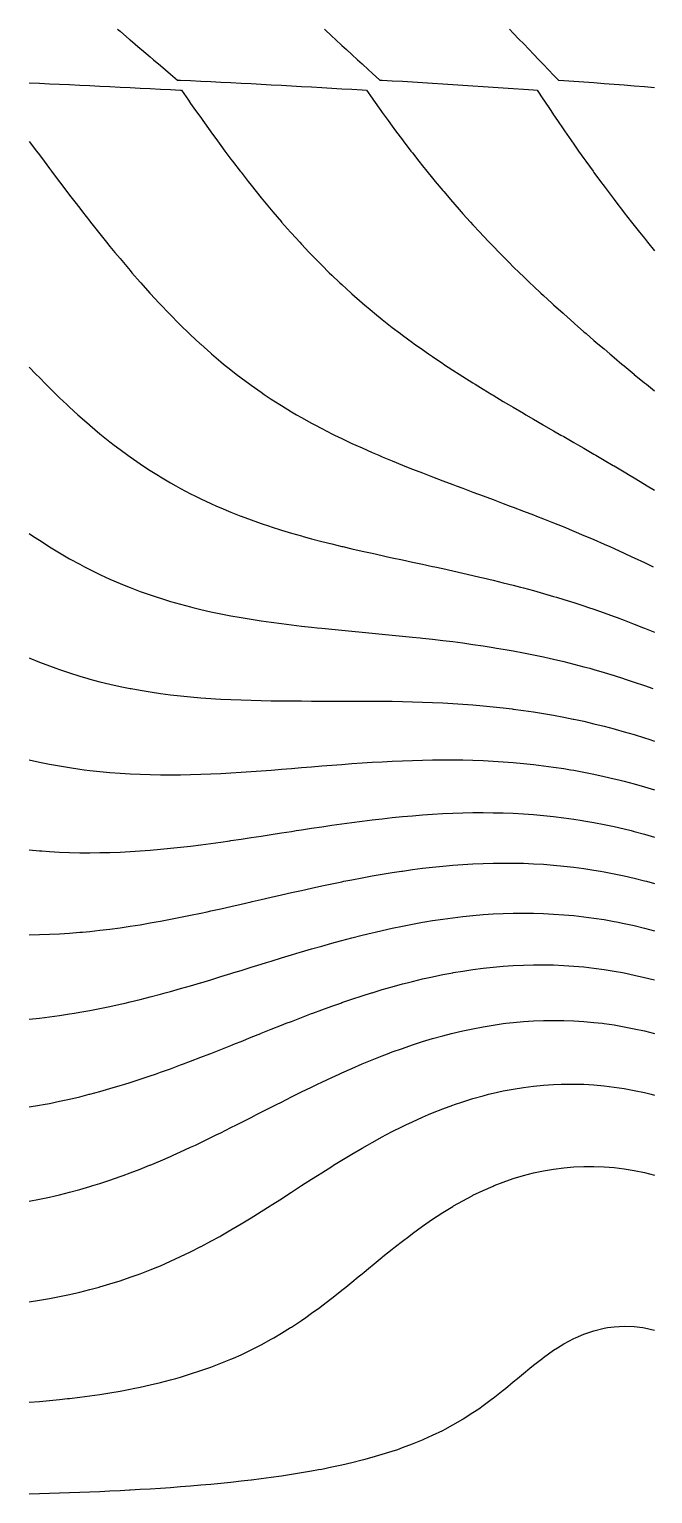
# Model space of a CAD drawing. Extents: x 1412622.5 to 1412673.9, y 4931530.8 to 4931599.9.
# Drawn here: x 1412622.45 to 1412632.92, y 4931575.35 to 4931599.91 of the extents above; entities that cross this region are included whole.
import ezdxf

# ---------------------------------------------------------------- set-up
doc = ezdxf.new("R2010")
doc.units = 0
doc.layers.add('line', color=2, linetype='CONTINUOUS')

msp = doc.modelspace()

# ---------------------------------------------------------------- linework, layer by layer
at = {"layer": 'line'}
for points in [[(1412623.938304, 4931599.914918), (1412623.978056, 4931599.881473), (1412624.139707, 4931599.744755), (1412624.147335, 4931599.738327), (1412624.316614, 4931599.594986), (1412624.340587, 4931599.574592), (1412624.485893, 4931599.451481), (1412624.541187, 4931599.404429), (1412624.655172, 4931599.307841), (1412624.741667, 4931599.234266), (1412624.824451, 4931599.164178), (1412624.942242, 4931599.064103), (1412624.99373, 4931599.061671), (1412625.163009, 4931599.053595), (1412625.332288, 4931599.045404), (1412625.501567, 4931599.037098), (1412625.670846, 4931599.028678), (1412625.840125, 4931599.020143), (1412626.009404, 4931599.011494), (1412626.178683, 4931599.002729), (1412626.347962, 4931598.993849), (1412626.517241, 4931598.984853), (1412626.68652, 4931598.975739), (1412626.855799, 4931598.966507), (1412627.025078, 4931598.957155), (1412627.194357, 4931598.947684), (1412627.363636, 4931598.93809), (1412627.532915, 4931598.928372), (1412627.702194, 4931598.918528), (1412627.871473, 4931598.908557), (1412628.040752, 4931598.898455), (1412628.115621, 4931598.893939), (1412628.210031, 4931598.759257), (1412628.234856, 4931598.723776), (1412628.355936, 4931598.553613), (1412628.37931, 4931598.521335), (1412628.478983, 4931598.38345), (1412628.548589, 4931598.288998), (1412628.604287, 4931598.213287), (1412628.717868, 4931598.062007), (1412628.732017, 4931598.043124), (1412628.862167, 4931597.87296), (1412628.887147, 4931597.841005), (1412628.994981, 4931597.702797), (1412629.056426, 4931597.625872), (1412629.13074, 4931597.532634), (1412629.225705, 4931597.416341), (1412629.269589, 4931597.362471), (1412629.394984, 4931597.212385), (1412629.411711, 4931597.192308), (1412629.557234, 4931597.022145), (1412629.564263, 4931597.01414), (1412629.706222, 4931596.851981), (1412629.733542, 4931596.821637), (1412629.85895, 4931596.681818), (1412629.902821, 4931596.634298), (1412630.01556, 4931596.511655), (1412630.0721, 4931596.451943), (1412630.176168, 4931596.341492), (1412630.241379, 4931596.274334), (1412630.34083, 4931596.171329), (1412630.410658, 4931596.1012), (1412630.509596, 4931596.001166), (1412630.579937, 4931595.932247), (1412630.682502, 4931595.831002), (1412630.749216, 4931595.767204), (1412630.859491, 4931595.660839), (1412630.918495, 4931595.605732), (1412631.040515, 4931595.490676), (1412631.087774, 4931595.447534), (1412631.225449, 4931595.320513), (1412631.257053, 4931595.29229), (1412631.414121, 4931595.15035), (1412631.426332, 4931595.139669), (1412631.595611, 4931594.989673), (1412631.606167, 4931594.980186), (1412631.76489, 4931594.842079), (1412631.801192, 4931594.810023), (1412631.934169, 4931594.696315), (1412631.999146, 4931594.63986), (1412632.103448, 4931594.552104), (1412632.199722, 4931594.469697), (1412632.272727, 4931594.40918), (1412632.402605, 4931594.299534), (1412632.442006, 4931594.267307), (1412632.607406, 4931594.129371), (1412632.611285, 4931594.126235), (1412632.780564, 4931593.986603), (1412632.813089, 4931593.959207), (1412632.949843, 4931593.847489)], [(1412627.409026, 4931599.914918), (1412627.532915, 4931599.800974), (1412627.593768, 4931599.744755), (1412627.702194, 4931599.645346), (1412627.779023, 4931599.574592), (1412627.871473, 4931599.490138), (1412627.964898, 4931599.404429), (1412628.040752, 4931599.33544), (1412628.151491, 4931599.234266), (1412628.210031, 4931599.181275), (1412628.338927, 4931599.064103), (1412628.37931, 4931599.061805), (1412628.548589, 4931599.052058), (1412628.717868, 4931599.042163), (1412628.887147, 4931599.032117), (1412629.056426, 4931599.021917), (1412629.225705, 4931599.01156), (1412629.394984, 4931599.001043), (1412629.564263, 4931598.99036), (1412629.733542, 4931598.979513), (1412629.902821, 4931598.968494), (1412630.0721, 4931598.957301), (1412630.241379, 4931598.945931), (1412630.410658, 4931598.934379), (1412630.579937, 4931598.922643), (1412630.749216, 4931598.910718), (1412630.918495, 4931598.898601), (1412630.982724, 4931598.893939), (1412631.087774, 4931598.733789), (1412631.094287, 4931598.723776), (1412631.207052, 4931598.553613), (1412631.257053, 4931598.47966), (1412631.321524, 4931598.38345), (1412631.426332, 4931598.230209), (1412631.437798, 4931598.213287), (1412631.555512, 4931598.043124), (1412631.595611, 4931597.986402), (1412631.675005, 4931597.87296), (1412631.76489, 4931597.74734), (1412631.796427, 4931597.702797), (1412631.919688, 4931597.532634), (1412631.934169, 4931597.513099), (1412632.044571, 4931597.362471), (1412632.103448, 4931597.284027), (1412632.171473, 4931597.192308), (1412632.272727, 4931597.059075), (1412632.300443, 4931597.022145), (1412632.431315, 4931596.851981), (1412632.442006, 4931596.838426), (1412632.56386, 4931596.681818), (1412632.611285, 4931596.622396), (1412632.698442, 4931596.511655), (1412632.780564, 4931596.409962), (1412632.835047, 4931596.341492), (1412632.949843, 4931596.20089)], [(1412630.516825, 4931599.914918), (1412630.579937, 4931599.84975), (1412630.680699, 4931599.744755), (1412630.749216, 4931599.674023), (1412630.844646, 4931599.574592), (1412630.918495, 4931599.498385), (1412631.008666, 4931599.404429), (1412631.087774, 4931599.322815), (1412631.172765, 4931599.234266), (1412631.257053, 4931599.147342), (1412631.336936, 4931599.064103), (1412631.426332, 4931599.05773), (1412631.595611, 4931599.045473), (1412631.76489, 4931599.033003), (1412631.934169, 4931599.020319), (1412632.103448, 4931599.007415), (1412632.272727, 4931598.99429), (1412632.442006, 4931598.980941), (1412632.611285, 4931598.967364), (1412632.780564, 4931598.953557), (1412632.949843, 4931598.939516)], [(1412622.454545, 4931599.016222), (1412622.623824, 4931599.008937), (1412622.793103, 4931599.00153), (1412622.962382, 4931598.994002), (1412623.131661, 4931598.986355), (1412623.30094, 4931598.97859), (1412623.470219, 4931598.970708), (1412623.639498, 4931598.962709), (1412623.808777, 4931598.954596), (1412623.978056, 4931598.946368), (1412624.147335, 4931598.938027), (1412624.316614, 4931598.929574), (1412624.485893, 4931598.921011), (1412624.655172, 4931598.912337), (1412624.824451, 4931598.903554), (1412624.99373, 4931598.894663), (1412625.007411, 4931598.893939), (1412625.126262, 4931598.723776), (1412625.163009, 4931598.671626), (1412625.246143, 4931598.553613), (1412625.332288, 4931598.432566), (1412625.367248, 4931598.38345), (1412625.489698, 4931598.213287), (1412625.501567, 4931598.19698), (1412625.613695, 4931598.043124), (1412625.670846, 4931597.965714), (1412625.739444, 4931597.87296), (1412625.840125, 4931597.738759), (1412625.867163, 4931597.702797), (1412625.997099, 4931597.532634), (1412626.009404, 4931597.516774), (1412626.12952, 4931597.362471), (1412626.178683, 4931597.300434), (1412626.264707, 4931597.192308), (1412626.347962, 4931597.089684), (1412626.403003, 4931597.022145), (1412626.517241, 4931596.884885), (1412626.544762, 4931596.851981), (1412626.68652, 4931596.686241), (1412626.690325, 4931596.681818), (1412626.840165, 4931596.511655), (1412626.855799, 4931596.494334), (1412626.994703, 4931596.341492), (1412627.025078, 4931596.308944), (1412627.154409, 4931596.171329), (1412627.194357, 4931596.129995), (1412627.319828, 4931596.001166), (1412627.363636, 4931595.957491), (1412627.491497, 4931595.831002), (1412627.532915, 4931595.791272), (1412627.670016, 4931595.660839), (1412627.702194, 4931595.631186), (1412627.855944, 4931595.490676), (1412627.871473, 4931595.476949), (1412628.040752, 4931595.328491), (1412628.049911, 4931595.320513), (1412628.210031, 4931595.185747), (1412628.252397, 4931595.15035), (1412628.37931, 4931595.048017), (1412628.464043, 4931594.980186), (1412628.548589, 4931594.914901), (1412628.685335, 4931594.810023), (1412628.717868, 4931594.785978), (1412628.887147, 4931594.661384), (1412628.916478, 4931594.63986), (1412629.056426, 4931594.540935), (1412629.157606, 4931594.469697), (1412629.225705, 4931594.423524), (1412629.394984, 4931594.308987), (1412629.408922, 4931594.299534), (1412629.564263, 4931594.198094), (1412629.669503, 4931594.129371), (1412629.733542, 4931594.089112), (1412629.902821, 4931593.982342), (1412629.939267, 4931593.959207), (1412630.0721, 4931593.878012), (1412630.216955, 4931593.789044), (1412630.241379, 4931593.774597), (1412630.410658, 4931593.673376), (1412630.500944, 4931593.618881), (1412630.579937, 4931593.572935), (1412630.749216, 4931593.473315), (1412630.790392, 4931593.448718), (1412630.918495, 4931593.374912), (1412631.083499, 4931593.278555), (1412631.087774, 4931593.276146), (1412631.257053, 4931593.178868), (1412631.377613, 4931593.108392), (1412631.426332, 4931593.080889), (1412631.595611, 4931592.983289), (1412631.672135, 4931592.938228), (1412631.76489, 4931592.885426), (1412631.934169, 4931592.786865), (1412631.965678, 4931592.768065), (1412632.103448, 4931592.688511), (1412632.256603, 4931592.597902), (1412632.272727, 4931592.588664), (1412632.442006, 4931592.489032), (1412632.543442, 4931592.427739), (1412632.611285, 4931592.387989), (1412632.780564, 4931592.286014), (1412632.826468, 4931592.257576), (1412632.949843, 4931592.183374)], [(1412622.454545, 4931598.033857), (1412622.574603, 4931597.87296), (1412622.623824, 4931597.807332), (1412622.701992, 4931597.702797), (1412622.793103, 4931597.581618), (1412622.82985, 4931597.532634), (1412622.958349, 4931597.362471), (1412622.962382, 4931597.35717), (1412623.087646, 4931597.192308), (1412623.131661, 4931597.134835), (1412623.21793, 4931597.022145), (1412623.30094, 4931596.914699), (1412623.349409, 4931596.851981), (1412623.470219, 4931596.69726), (1412623.482292, 4931596.681818), (1412623.616865, 4931596.511655), (1412623.639498, 4931596.483384), (1412623.753402, 4931596.341492), (1412623.808777, 4931596.273468), (1412623.892233, 4931596.171329), (1412623.978056, 4931596.067874), (1412624.033674, 4931596.001166), (1412624.147335, 4931595.867131), (1412624.178158, 4931595.831002), (1412624.316614, 4931595.671713), (1412624.326135, 4931595.660839), (1412624.478117, 4931595.490676), (1412624.485893, 4931595.482152), (1412624.63476, 4931595.320513), (1412624.655172, 4931595.298852), (1412624.796637, 4931595.15035), (1412624.824451, 4931595.121864), (1412624.964501, 4931594.980186), (1412624.99373, 4931594.95139), (1412625.139218, 4931594.810023), (1412625.163009, 4931594.787553), (1412625.321786, 4931594.63986), (1412625.332288, 4931594.630378), (1412625.501567, 4931594.48004), (1412625.513409, 4931594.469697), (1412625.670846, 4931594.336544), (1412625.715443, 4931594.299534), (1412625.840125, 4931594.199487), (1412625.929299, 4931594.129371), (1412626.009404, 4931594.068556), (1412626.156651, 4931593.959207), (1412626.178683, 4931593.943429), (1412626.347962, 4931593.824633), (1412626.399812, 4931593.789044), (1412626.517241, 4931593.711428), (1412626.660789, 4931593.618881), (1412626.68652, 4931593.602924), (1412626.855799, 4931593.500053), (1412626.942315, 4931593.448718), (1412627.025078, 4931593.401529), (1412627.194357, 4931593.307223), (1412627.24685, 4931593.278555), (1412627.363636, 4931593.217295), (1412627.532915, 4931593.130577), (1412627.576951, 4931593.108392), (1412627.702194, 4931593.047828), (1412627.871473, 4931592.967674), (1412627.934588, 4931592.938228), (1412628.040752, 4931592.89069), (1412628.210031, 4931592.816059), (1412628.320408, 4931592.768065), (1412628.37931, 4931592.743482), (1412628.548589, 4931592.673378), (1412628.717868, 4931592.604144), (1412628.733126, 4931592.597902), (1412628.887147, 4931592.537383), (1412629.056426, 4931592.47127), (1412629.167953, 4931592.427739), (1412629.225705, 4931592.406073), (1412629.394984, 4931592.34218), (1412629.564263, 4931592.278178), (1412629.618129, 4931592.257576), (1412629.733542, 4931592.215099), (1412629.902821, 4931592.152133), (1412630.0721, 4931592.088509), (1412630.074956, 4931592.087413), (1412630.241379, 4931592.025825), (1412630.410658, 4931591.96218), (1412630.527778, 4931591.917249), (1412630.579937, 4931591.897942), (1412630.749216, 4931591.833664), (1412630.918495, 4931591.767943), (1412630.970704, 4931591.747086), (1412631.087774, 4931591.701877), (1412631.257053, 4931591.63468), (1412631.398459, 4931591.576923), (1412631.426332, 4931591.565904), (1412631.595611, 4931591.496738), (1412631.76489, 4931591.425454), (1412631.807801, 4931591.40676), (1412631.934169, 4931591.353372), (1412632.103448, 4931591.279457), (1412632.198305, 4931591.236597), (1412632.272727, 4931591.203939), (1412632.442006, 4931591.127011), (1412632.570778, 4931591.066434), (1412632.611285, 4931591.047899), (1412632.780564, 4931590.967615), (1412632.925814, 4931590.89627)], [(1412622.454545, 4931594.246361), (1412622.566541, 4931594.129371), (1412622.623824, 4931594.070707), (1412622.733581, 4931593.959207), (1412622.793103, 4931593.900012), (1412622.905819, 4931593.789044), (1412622.962382, 4931593.734617), (1412623.084109, 4931593.618881), (1412623.131661, 4931593.574764), (1412623.269459, 4931593.448718), (1412623.30094, 4931593.420668), (1412623.463085, 4931593.278555), (1412623.470219, 4931593.272474), (1412623.639498, 4931593.130703), (1412623.666673, 4931593.108392), (1412623.808777, 4931592.995178), (1412623.881905, 4931592.938228), (1412623.978056, 4931592.865687), (1412624.110776, 4931592.768065), (1412624.147335, 4931592.742048), (1412624.316614, 4931592.624707), (1412624.356367, 4931592.597902), (1412624.485893, 4931592.513565), (1412624.62215, 4931592.427739), (1412624.655172, 4931592.407674), (1412624.824451, 4931592.307939), (1412624.913026, 4931592.257576), (1412624.99373, 4931592.21338), (1412625.163009, 4931592.12401), (1412625.234931, 4931592.087413), (1412625.332288, 4931592.03976), (1412625.501567, 4931591.960123), (1412625.596452, 4931591.917249), (1412625.670846, 4931591.884941), (1412625.840125, 4931591.814251), (1412626.008641, 4931591.747086), (1412626.009404, 4931591.746794), (1412626.178683, 4931591.684122), (1412626.347962, 4931591.6243), (1412626.48795, 4931591.576923), (1412626.517241, 4931591.567405), (1412626.68652, 4931591.514199), (1412626.855799, 4931591.463237), (1412627.025078, 4931591.414322), (1412627.051986, 4931591.40676), (1412627.194357, 4931591.368335), (1412627.363636, 4931591.324162), (1412627.532915, 4931591.281423), (1412627.702194, 4931591.239923), (1412627.715951, 4931591.236597), (1412627.871473, 4931591.200458), (1412628.040752, 4931591.161902), (1412628.210031, 4931591.124005), (1412628.37931, 4931591.086556), (1412628.470468, 4931591.066434), (1412628.548589, 4931591.049836), (1412628.717868, 4931591.01374), (1412628.887147, 4931590.977575), (1412629.056426, 4931590.941169), (1412629.225705, 4931590.904343), (1412629.261969, 4931590.89627), (1412629.394984, 4931590.867706), (1412629.564263, 4931590.830561), (1412629.733542, 4931590.792549), (1412629.902821, 4931590.753527), (1412630.01803, 4931590.726107), (1412630.0721, 4931590.713665), (1412630.241379, 4931590.673203), (1412630.410658, 4931590.631338), (1412630.579937, 4931590.587935), (1412630.699805, 4931590.555944), (1412630.749216, 4931590.543162), (1412630.918495, 4931590.497405), (1412631.087774, 4931590.449755), (1412631.257053, 4931590.4001), (1412631.303684, 4931590.385781), (1412631.426332, 4931590.349185), (1412631.595611, 4931590.296407), (1412631.76489, 4931590.241325), (1412631.840404, 4931590.215618), (1412631.934169, 4931590.184537), (1412632.103448, 4931590.125855), (1412632.272727, 4931590.064588), (1412632.323293, 4931590.045455), (1412632.442006, 4931590.001631), (1412632.611285, 4931589.936371), (1412632.763107, 4931589.875291), (1412632.780564, 4931589.868429), (1412632.949843, 4931589.798937)], [(1412622.454545, 4931591.456667), (1412622.5275, 4931591.40676), (1412622.623824, 4931591.342801), (1412622.788611, 4931591.236597), (1412622.793103, 4931591.23379), (1412622.962382, 4931591.130846), (1412623.072118, 4931591.066434), (1412623.131661, 4931591.032598), (1412623.30094, 4931590.93974), (1412623.383306, 4931590.89627), (1412623.470219, 4931590.851926), (1412623.639498, 4931590.769117), (1412623.731405, 4931590.726107), (1412623.808777, 4931590.691147), (1412623.978056, 4931590.618095), (1412624.130068, 4931590.555944), (1412624.147335, 4931590.549134), (1412624.316614, 4931590.485382), (1412624.485893, 4931590.425358), (1412624.604219, 4931590.385781), (1412624.655172, 4931590.369354), (1412624.824451, 4931590.3177), (1412624.99373, 4931590.269407), (1412625.163009, 4931590.224302), (1412625.197579, 4931590.215618), (1412625.332288, 4931590.183026), (1412625.501567, 4931590.144799), (1412625.670846, 4931590.109258), (1412625.840125, 4931590.076237), (1412626.009404, 4931590.045548), (1412626.00995, 4931590.045455), (1412626.178683, 4931590.017698), (1412626.347962, 4931589.991785), (1412626.517241, 4931589.967636), (1412626.68652, 4931589.945084), (1412626.855799, 4931589.923922), (1412627.025078, 4931589.904002), (1412627.194357, 4931589.885123), (1412627.286114, 4931589.875291), (1412627.363636, 4931589.867278), (1412627.532915, 4931589.850335), (1412627.702194, 4931589.833896), (1412627.871473, 4931589.81778), (1412628.040752, 4931589.801836), (1412628.210031, 4931589.785902), (1412628.37931, 4931589.76981), (1412628.548589, 4931589.753413), (1412628.717868, 4931589.736566), (1412628.887147, 4931589.719091), (1412629.016625, 4931589.705128), (1412629.056426, 4931589.700972), (1412629.225705, 4931589.682263), (1412629.394984, 4931589.662543), (1412629.564263, 4931589.641688), (1412629.733542, 4931589.619561), (1412629.902821, 4931589.596046), (1412630.0721, 4931589.571013), (1412630.241379, 4931589.544346), (1412630.296959, 4931589.534965), (1412630.410658, 4931589.516301), (1412630.579937, 4931589.486631), (1412630.749216, 4931589.455026), (1412630.918495, 4931589.421379), (1412631.087774, 4931589.385598), (1412631.180102, 4931589.364802), (1412631.257053, 4931589.347893), (1412631.426332, 4931589.308289), (1412631.595611, 4931589.266302), (1412631.76489, 4931589.221828), (1412631.862544, 4931589.194639), (1412631.934169, 4931589.175136), (1412632.103448, 4931589.126333), (1412632.272727, 4931589.074834), (1412632.429741, 4931589.024476), (1412632.442006, 4931589.020621), (1412632.611285, 4931588.964489), (1412632.780564, 4931588.905463), (1412632.920236, 4931588.854312)], [(1412622.454545, 4931589.367747), (1412622.461567, 4931589.364802), (1412622.623824, 4931589.298811), (1412622.793103, 4931589.23373), (1412622.900587, 4931589.194639), (1412622.962382, 4931589.172858), (1412623.131661, 4931589.116442), (1412623.30094, 4931589.063762), (1412623.436239, 4931589.024476), (1412623.470219, 4931589.014921), (1412623.639498, 4931588.970369), (1412623.808777, 4931588.929303), (1412623.978056, 4931588.891634), (1412624.147335, 4931588.857289), (1412624.163288, 4931588.854312), (1412624.316614, 4931588.826619), (1412624.485893, 4931588.799034), (1412624.655172, 4931588.774349), (1412624.824451, 4931588.752407), (1412624.99373, 4931588.733066), (1412625.163009, 4931588.716198), (1412625.332288, 4931588.701605), (1412625.501567, 4931588.689181), (1412625.582239, 4931588.684149), (1412625.670846, 4931588.678797), (1412625.840125, 4931588.670294), (1412626.009404, 4931588.663395), (1412626.178683, 4931588.657936), (1412626.347962, 4931588.653747), (1412626.517241, 4931588.650663), (1412626.68652, 4931588.648508), (1412626.855799, 4931588.647134), (1412627.025078, 4931588.646373), (1412627.194357, 4931588.646063), (1412627.363636, 4931588.646027), (1412627.532915, 4931588.646124), (1412627.702194, 4931588.646198), (1412627.871473, 4931588.646086), (1412628.040752, 4931588.645657), (1412628.210031, 4931588.644773), (1412628.37931, 4931588.643277), (1412628.548589, 4931588.641042), (1412628.717868, 4931588.637923), (1412628.887147, 4931588.633808), (1412629.056426, 4931588.628555), (1412629.225705, 4931588.622063), (1412629.394984, 4931588.614198), (1412629.564263, 4931588.604842), (1412629.733542, 4931588.593895), (1412629.902821, 4931588.581244), (1412630.0721, 4931588.56678), (1412630.241379, 4931588.550403), (1412630.410658, 4931588.532023), (1412630.559505, 4931588.513986), (1412630.579937, 4931588.511564), (1412630.749216, 4931588.489215), (1412630.918495, 4931588.464609), (1412631.087774, 4931588.437659), (1412631.257053, 4931588.408287), (1412631.426332, 4931588.376398), (1412631.586214, 4931588.343823), (1412631.595611, 4931588.341944), (1412631.76489, 4931588.305318), (1412631.934169, 4931588.265991), (1412632.103448, 4931588.223889), (1412632.272727, 4931588.17895), (1412632.291396, 4931588.17366), (1412632.442006, 4931588.131659), (1412632.611285, 4931588.081521), (1412632.780564, 4931588.028379), (1412632.85547, 4931588.003497), (1412632.949843, 4931587.972591)], [(1412622.454545, 4931587.660909), (1412622.623824, 4931587.622604), (1412622.793103, 4931587.587706), (1412622.962382, 4931587.556158), (1412623.131661, 4931587.527927), (1412623.30094, 4931587.50292), (1412623.377133, 4931587.493007), (1412623.470219, 4931587.481213), (1412623.639498, 4931587.462651), (1412623.808777, 4931587.447023), (1412623.978056, 4931587.434215), (1412624.147335, 4931587.424097), (1412624.316614, 4931587.416569), (1412624.485893, 4931587.411499), (1412624.655172, 4931587.408734), (1412624.824451, 4931587.408149), (1412624.99373, 4931587.409583), (1412625.163009, 4931587.412894), (1412625.332288, 4931587.417933), (1412625.501567, 4931587.424545), (1412625.670846, 4931587.43257), (1412625.840125, 4931587.441853), (1412626.009404, 4931587.452226), (1412626.178683, 4931587.463527), (1412626.347962, 4931587.475619), (1412626.517241, 4931587.48833), (1412626.576822, 4931587.493007), (1412626.68652, 4931587.501595), (1412626.855799, 4931587.515222), (1412627.025078, 4931587.529004), (1412627.194357, 4931587.542805), (1412627.363636, 4931587.556447), (1412627.532915, 4931587.569809), (1412627.702194, 4931587.582736), (1412627.871473, 4931587.595093), (1412628.040752, 4931587.606733), (1412628.210031, 4931587.617539), (1412628.37931, 4931587.627378), (1412628.548589, 4931587.636118), (1412628.717868, 4931587.64363), (1412628.887147, 4931587.649816), (1412629.056426, 4931587.654546), (1412629.225705, 4931587.657725), (1412629.394984, 4931587.659219), (1412629.564263, 4931587.658949), (1412629.733542, 4931587.656797), (1412629.902821, 4931587.652686), (1412630.0721, 4931587.646499), (1412630.241379, 4931587.638158), (1412630.410658, 4931587.627574), (1412630.579937, 4931587.61466), (1412630.749216, 4931587.599333), (1412630.918495, 4931587.581529), (1412631.087774, 4931587.561155), (1412631.257053, 4931587.538148), (1412631.426332, 4931587.512426), (1412631.541552, 4931587.493007), (1412631.595611, 4931587.484022), (1412631.76489, 4931587.452983), (1412631.934169, 4931587.419073), (1412632.103448, 4931587.382239), (1412632.272727, 4931587.342421), (1412632.349928, 4931587.322844), (1412632.442006, 4931587.299756), (1412632.611285, 4931587.254202), (1412632.780564, 4931587.205551), (1412632.949843, 4931587.153748)], [(1412622.454545, 4931586.150416), (1412622.623824, 4931586.134728), (1412622.663894, 4931586.131702), (1412622.793103, 4931586.122135), (1412622.962382, 4931586.112505), (1412623.131661, 4931586.105751), (1412623.30094, 4931586.101806), (1412623.470219, 4931586.100578), (1412623.639498, 4931586.101965), (1412623.808777, 4931586.105872), (1412623.978056, 4931586.112186), (1412624.147335, 4931586.120783), (1412624.316614, 4931586.131549), (1412624.3186, 4931586.131702), (1412624.485893, 4931586.144417), (1412624.655172, 4931586.159203), (1412624.824451, 4931586.175757), (1412624.99373, 4931586.193958), (1412625.163009, 4931586.21363), (1412625.332288, 4931586.234649), (1412625.501567, 4931586.256854), (1412625.670846, 4931586.280101), (1412625.823294, 4931586.301865), (1412625.840125, 4931586.304247), (1412626.009404, 4931586.329221), (1412626.178683, 4931586.354768), (1412626.347962, 4931586.380736), (1412626.517241, 4931586.406971), (1412626.68652, 4931586.433328), (1412626.855799, 4931586.459644), (1412626.935472, 4931586.472028), (1412627.025078, 4931586.485846), (1412627.194357, 4931586.511762), (1412627.363636, 4931586.537197), (1412627.532915, 4931586.562011), (1412627.702194, 4931586.586066), (1412627.871473, 4931586.609232), (1412628.040752, 4931586.631361), (1412628.127673, 4931586.642191), (1412628.210031, 4931586.652388), (1412628.37931, 4931586.672171), (1412628.548589, 4931586.69055), (1412628.717868, 4931586.707401), (1412628.887147, 4931586.722602), (1412629.056426, 4931586.736056), (1412629.225705, 4931586.74765), (1412629.394984, 4931586.757282), (1412629.564263, 4931586.764852), (1412629.733542, 4931586.770272), (1412629.902821, 4931586.773435), (1412630.0721, 4931586.774273), (1412630.241379, 4931586.772689), (1412630.410658, 4931586.768602), (1412630.579937, 4931586.76193), (1412630.749216, 4931586.75262), (1412630.918495, 4931586.740579), (1412631.087774, 4931586.725753), (1412631.257053, 4931586.708068), (1412631.426332, 4931586.687472), (1412631.595611, 4931586.663914), (1412631.733755, 4931586.642191), (1412631.76489, 4931586.637336), (1412631.934169, 4931586.60779), (1412632.103448, 4931586.575135), (1412632.272727, 4931586.539332), (1412632.442006, 4931586.50035), (1412632.555472, 4931586.472028), (1412632.611285, 4931586.458182), (1412632.780564, 4931586.412854), (1412632.949843, 4931586.364269)], [(1412622.454545, 4931584.72604), (1412622.623824, 4931584.728572), (1412622.793103, 4931584.733865), (1412622.962382, 4931584.741863), (1412623.131661, 4931584.752512), (1412623.30094, 4931584.765754), (1412623.350512, 4931584.770396), (1412623.470219, 4931584.781466), (1412623.639498, 4931584.799571), (1412623.808777, 4931584.819964), (1412623.978056, 4931584.842567), (1412624.147335, 4931584.867245), (1412624.316614, 4931584.893892), (1412624.485893, 4931584.922386), (1412624.587274, 4931584.940559), (1412624.655172, 4931584.952563), (1412624.824451, 4931584.984263), (1412624.99373, 4931585.017394), (1412625.163009, 4931585.051814), (1412625.332288, 4931585.087373), (1412625.439967, 4931585.110723), (1412625.501567, 4931585.123891), (1412625.670846, 4931585.16117), (1412625.840125, 4931585.199112), (1412626.009404, 4931585.237578), (1412626.178683, 4931585.2764), (1412626.197949, 4931585.280886), (1412626.347962, 4931585.315322), (1412626.517241, 4931585.354274), (1412626.68652, 4931585.39311), (1412626.855799, 4931585.431672), (1412626.941341, 4931585.451049), (1412627.025078, 4931585.469756), (1412627.194357, 4931585.507198), (1412627.363636, 4931585.543916), (1412627.532915, 4931585.57974), (1412627.702194, 4931585.614563), (1412627.735369, 4931585.621212), (1412627.871473, 4931585.648144), (1412628.040752, 4931585.680408), (1412628.210031, 4931585.711246), (1412628.37931, 4931585.74052), (1412628.548589, 4931585.768094), (1412628.701338, 4931585.791375), (1412628.717868, 4931585.793866), (1412628.887147, 4931585.817679), (1412629.056426, 4931585.839449), (1412629.225705, 4931585.859064), (1412629.394984, 4931585.876443), (1412629.564263, 4931585.891479), (1412629.733542, 4931585.904065), (1412629.902821, 4931585.914128), (1412630.0721, 4931585.921562), (1412630.241379, 4931585.926306), (1412630.410658, 4931585.928262), (1412630.579937, 4931585.927368), (1412630.749216, 4931585.923559), (1412630.918495, 4931585.916761), (1412631.087774, 4931585.906915), (1412631.257053, 4931585.893957), (1412631.426332, 4931585.877858), (1412631.595611, 4931585.858546), (1412631.76489, 4931585.835991), (1412631.934169, 4931585.810136), (1412632.042886, 4931585.791375), (1412632.103448, 4931585.780949), (1412632.272727, 4931585.748357), (1412632.442006, 4931585.712386), (1412632.611285, 4931585.673004), (1412632.780564, 4931585.630201), (1412632.81339, 4931585.621212), (1412632.949843, 4931585.583868)], [(1412622.454545, 4931583.309964), (1412622.623824, 4931583.327295), (1412622.793103, 4931583.347368), (1412622.962382, 4931583.370126), (1412623.131661, 4931583.395545), (1412623.213185, 4931583.409091), (1412623.30094, 4931583.423452), (1412623.470219, 4931583.453787), (1412623.639498, 4931583.486536), (1412623.808777, 4931583.521621), (1412623.978056, 4931583.558986), (1412624.064539, 4931583.579254), (1412624.147335, 4931583.598332), (1412624.316614, 4931583.639543), (1412624.485893, 4931583.682632), (1412624.655172, 4931583.727505), (1412624.734522, 4931583.749417), (1412624.824451, 4931583.773799), (1412624.99373, 4931583.821356), (1412625.163009, 4931583.870245), (1412625.329783, 4931583.91958), (1412625.332288, 4931583.920308), (1412625.501567, 4931583.970899), (1412625.670846, 4931584.022313), (1412625.840125, 4931584.074404), (1412625.889169, 4931584.089744), (1412626.009404, 4931584.126622), (1412626.178683, 4931584.179013), (1412626.347962, 4931584.231529), (1412626.439071, 4931584.259907), (1412626.517241, 4931584.283782), (1412626.68652, 4931584.335544), (1412626.855799, 4931584.386908), (1412626.999349, 4931584.43007), (1412627.025078, 4931584.437657), (1412627.194357, 4931584.487236), (1412627.363636, 4931584.535926), (1412627.532915, 4931584.583566), (1412627.593336, 4931584.600233), (1412627.702194, 4931584.629692), (1412627.871473, 4931584.674275), (1412628.040752, 4931584.717349), (1412628.210031, 4931584.758745), (1412628.259544, 4931584.770396), (1412628.37931, 4931584.798065), (1412628.548589, 4931584.835328), (1412628.717868, 4931584.870513), (1412628.887147, 4931584.903501), (1412629.056426, 4931584.934153), (1412629.094623, 4931584.940559), (1412629.225705, 4931584.962173), (1412629.394984, 4931584.987589), (1412629.564263, 4931585.010366), (1412629.733542, 4931585.030381), (1412629.902821, 4931585.047563), (1412630.0721, 4931585.061811), (1412630.241379, 4931585.073026), (1412630.410658, 4931585.081154), (1412630.579937, 4931585.086109), (1412630.749216, 4931585.087815), (1412630.918495, 4931585.086209), (1412631.087774, 4931585.081247), (1412631.257053, 4931585.072876), (1412631.426332, 4931585.061039), (1412631.595611, 4931585.045698), (1412631.76489, 4931585.026825), (1412631.934169, 4931585.00438), (1412632.103448, 4931584.978345), (1412632.272727, 4931584.948705), (1412632.31403, 4931584.940559), (1412632.442006, 4931584.915224), (1412632.611285, 4931584.878029), (1412632.780564, 4931584.837179), (1412632.949843, 4931584.79268)], [(1412622.454545, 4931581.836844), (1412622.623824, 4931581.865342), (1412622.689793, 4931581.877622), (1412622.793103, 4931581.896601), (1412622.962382, 4931581.93067), (1412623.131661, 4931581.967625), (1412623.30094, 4931582.007475), (1412623.460562, 4931582.047786), (1412623.470219, 4931582.050187), (1412623.639498, 4931582.095208), (1412623.808777, 4931582.142965), (1412623.978056, 4931582.193379), (1412624.056298, 4931582.217949), (1412624.147335, 4931582.246032), (1412624.316614, 4931582.300819), (1412624.485893, 4931582.35797), (1412624.571566, 4931582.388112), (1412624.655172, 4931582.416951), (1412624.824451, 4931582.477542), (1412624.99373, 4931582.540092), (1412625.041381, 4931582.558275), (1412625.163009, 4931582.603706), (1412625.332288, 4931582.668618), (1412625.48482, 4931582.728438), (1412625.501567, 4931582.73486), (1412625.670846, 4931582.80129), (1412625.840125, 4931582.868753), (1412625.913859, 4931582.898601), (1412626.009404, 4931582.936369), (1412626.178683, 4931583.00407), (1412626.339437, 4931583.068765), (1412626.347962, 4931583.072113), (1412626.517241, 4931583.139171), (1412626.68652, 4931583.206177), (1412626.769269, 4931583.238928), (1412626.855799, 4931583.27233), (1412627.025078, 4931583.337419), (1412627.194357, 4931583.40184), (1412627.213559, 4931583.409091), (1412627.363636, 4931583.464334), (1412627.532915, 4931583.525619), (1412627.684093, 4931583.579254), (1412627.702194, 4931583.585515), (1412627.871473, 4931583.642973), (1412628.040752, 4931583.698766), (1412628.199592, 4931583.749417), (1412628.210031, 4931583.752663), (1412628.37931, 4931583.803675), (1412628.548589, 4931583.852506), (1412628.717868, 4931583.899018), (1412628.796639, 4931583.91958), (1412628.887147, 4931583.942632), (1412629.056426, 4931583.98329), (1412629.225705, 4931584.021203), (1412629.394984, 4931584.056221), (1412629.564263, 4931584.088241), (1412629.57301, 4931584.089744), (1412629.733542, 4931584.116673), (1412629.902821, 4931584.141875), (1412630.0721, 4931584.163793), (1412630.241379, 4931584.182303), (1412630.410658, 4931584.197335), (1412630.579937, 4931584.208812), (1412630.749216, 4931584.216645), (1412630.918495, 4931584.220766), (1412631.087774, 4931584.221126), (1412631.257053, 4931584.217687), (1412631.426332, 4931584.210387), (1412631.595611, 4931584.199196), (1412631.76489, 4931584.18409), (1412631.934169, 4931584.165046), (1412632.103448, 4931584.142067), (1412632.272727, 4931584.11512), (1412632.411671, 4931584.089744), (1412632.442006, 4931584.084146), (1412632.611285, 4931584.048782), (1412632.780564, 4931584.009442), (1412632.949843, 4931583.966165)], [(1412622.454545, 4931580.255017), (1412622.623824, 4931580.287959), (1412622.793103, 4931580.324081), (1412622.888086, 4931580.346154), (1412622.962382, 4931580.363298), (1412623.131661, 4931580.405605), (1412623.30094, 4931580.451279), (1412623.470219, 4931580.500381), (1412623.521612, 4931580.516317), (1412623.639498, 4931580.552513), (1412623.808777, 4931580.607872), (1412623.978056, 4931580.666726), (1412624.031757, 4931580.68648), (1412624.147335, 4931580.72847), (1412624.316614, 4931580.793295), (1412624.473762, 4931580.856643), (1412624.485893, 4931580.861462), (1412624.655172, 4931580.931808), (1412624.824451, 4931581.005352), (1412624.871863, 4931581.026807), (1412624.99373, 4931581.080984), (1412625.163009, 4931581.159115), (1412625.242209, 4931581.19697), (1412625.332288, 4931581.239167), (1412625.501567, 4931581.320966), (1412625.594392, 4931581.367133), (1412625.670846, 4931581.404313), (1412625.840125, 4931581.488741), (1412625.935302, 4931581.537296), (1412626.009404, 4931581.574174), (1412626.178683, 4931581.660032), (1412626.270682, 4931581.707459), (1412626.347962, 4931581.746251), (1412626.517241, 4931581.832312), (1412626.605484, 4931581.877622), (1412626.68652, 4931581.918075), (1412626.855799, 4931582.003097), (1412626.94449, 4931582.047786), (1412627.025078, 4931582.087204), (1412627.194357, 4931582.169951), (1412627.292909, 4931582.217949), (1412627.363636, 4931582.251347), (1412627.532915, 4931582.330685), (1412627.656886, 4931582.388112), (1412627.702194, 4931582.408448), (1412627.871473, 4931582.483345), (1412628.040752, 4931582.556682), (1412628.044506, 4931582.558275), (1412628.210031, 4931582.626281), (1412628.37931, 4931582.69377), (1412628.469123, 4931582.728438), (1412628.548589, 4931582.758126), (1412628.717868, 4931582.819063), (1412628.887147, 4931582.877298), (1412628.952138, 4931582.898601), (1412629.056426, 4931582.931685), (1412629.225705, 4931582.982458), (1412629.394984, 4931583.029979), (1412629.543703, 4931583.068765), (1412629.564263, 4931583.073956), (1412629.733542, 4931583.113417), (1412629.902821, 4931583.14923), (1412630.0721, 4931583.181248), (1412630.241379, 4931583.209357), (1412630.410658, 4931583.233427), (1412630.45713, 4931583.238928), (1412630.579937, 4931583.253012), (1412630.749216, 4931583.268344), (1412630.918495, 4931583.279472), (1412631.087774, 4931583.286339), (1412631.257053, 4931583.288879), (1412631.426332, 4931583.287066), (1412631.595611, 4931583.28086), (1412631.76489, 4931583.270233), (1412631.934169, 4931583.255197), (1412632.075488, 4931583.238928), (1412632.103448, 4931583.235651), (1412632.272727, 4931583.211198), (1412632.442006, 4931583.182265), (1412632.611285, 4931583.148899), (1412632.780564, 4931583.111129), (1412632.949843, 4931583.069008)], [(1412622.454545, 4931578.566683), (1412622.623824, 4931578.593539), (1412622.793103, 4931578.623209), (1412622.904025, 4931578.644522), (1412622.962382, 4931578.655809), (1412623.131661, 4931578.691461), (1412623.30094, 4931578.73035), (1412623.470219, 4931578.77259), (1412623.625924, 4931578.814685), (1412623.639498, 4931578.818376), (1412623.808777, 4931578.86766), (1412623.978056, 4931578.920788), (1412624.147335, 4931578.977909), (1412624.166691, 4931578.984848), (1412624.316614, 4931579.03881), (1412624.485893, 4931579.103925), (1412624.610596, 4931579.155012), (1412624.655172, 4931579.173292), (1412624.824451, 4931579.246624), (1412624.99373, 4931579.324611), (1412624.994898, 4931579.325175), (1412625.163009, 4931579.406157), (1412625.332288, 4931579.492489), (1412625.337644, 4931579.495338), (1412625.501567, 4931579.582029), (1412625.651752, 4931579.665501), (1412625.670846, 4931579.67602), (1412625.840125, 4931579.772814), (1412625.945555, 4931579.835664), (1412626.009404, 4931579.873232), (1412626.178683, 4931579.976338), (1412626.225597, 4931580.005828), (1412626.347962, 4931580.081433), (1412626.496381, 4931580.175991), (1412626.517241, 4931580.189016), (1412626.68652, 4931580.297121), (1412626.761588, 4931580.346154), (1412626.855799, 4931580.406196), (1412627.025078, 4931580.516203), (1412627.025252, 4931580.516317), (1412627.194357, 4931580.624454), (1412627.290225, 4931580.68648), (1412627.363636, 4931580.732529), (1412627.532915, 4931580.839408), (1412627.560161, 4931580.856643), (1412627.702194, 4931580.943474), (1412627.838643, 4931581.026807), (1412627.871473, 4931581.04615), (1412628.040752, 4931581.145169), (1412628.130207, 4931581.19697), (1412628.210031, 4931581.241459), (1412628.37931, 4931581.334334), (1412628.4403, 4931581.367133), (1412628.548589, 4931581.423076), (1412628.717868, 4931581.508318), (1412628.777173, 4931581.537296), (1412628.887147, 4931581.588844), (1412629.056426, 4931581.66527), (1412629.153931, 4931581.707459), (1412629.225705, 4931581.737228), (1412629.394984, 4931581.804038), (1412629.564263, 4931581.867007), (1412629.594676, 4931581.877622), (1412629.733542, 4931581.924031), (1412629.902821, 4931581.97641), (1412630.0721, 4931582.024336), (1412630.163613, 4931582.047786), (1412630.241379, 4931582.066864), (1412630.410658, 4931582.10381), (1412630.579937, 4931582.135914), (1412630.749216, 4931582.163032), (1412630.918495, 4931582.185029), (1412631.087774, 4931582.201816), (1412631.257053, 4931582.213313), (1412631.384522, 4931582.217949), (1412631.426332, 4931582.219404), (1412631.595611, 4931582.220151), (1412631.678591, 4931582.217949), (1412631.76489, 4931582.215592), (1412631.934169, 4931582.205557), (1412632.103448, 4931582.190138), (1412632.272727, 4931582.169389), (1412632.442006, 4931582.143365), (1412632.611285, 4931582.112151), (1412632.780564, 4931582.075827), (1412632.89513, 4931582.047786), (1412632.949843, 4931582.034027)], [(1412622.454545, 4931576.882897), (1412622.623824, 4931576.896537), (1412622.793103, 4931576.911725), (1412622.962382, 4931576.928537), (1412623.093812, 4931576.94289), (1412623.131661, 4931576.947107), (1412623.30094, 4931576.967685), (1412623.470219, 4931576.990237), (1412623.639498, 4931577.014845), (1412623.808777, 4931577.041652), (1412623.978056, 4931577.070766), (1412624.147335, 4931577.102363), (1412624.200755, 4931577.113054), (1412624.316614, 4931577.136842), (1412624.485893, 4931577.174271), (1412624.655172, 4931577.214716), (1412624.824451, 4931577.25839), (1412624.914523, 4931577.283217), (1412624.99373, 4931577.305669), (1412625.163009, 4931577.356929), (1412625.332288, 4931577.412129), (1412625.450563, 4931577.45338), (1412625.501567, 4931577.471689), (1412625.670846, 4931577.536116), (1412625.840125, 4931577.605411), (1412625.882085, 4931577.623543), (1412626.009404, 4931577.680146), (1412626.178683, 4931577.760548), (1412626.24474, 4931577.793706), (1412626.347962, 4931577.846899), (1412626.517241, 4931577.939555), (1412626.559544, 4931577.963869), (1412626.68652, 4931578.03852), (1412626.839729, 4931578.134033), (1412626.855799, 4931578.144235), (1412627.025078, 4931578.256154), (1412627.094356, 4931578.304196), (1412627.194357, 4931578.37441), (1412627.330552, 4931578.474359), (1412627.363636, 4931578.4988), (1412627.532915, 4931578.628294), (1412627.553495, 4931578.644522), (1412627.702194, 4931578.761663), (1412627.767522, 4931578.814685), (1412627.871473, 4931578.898401), (1412627.976258, 4931578.984848), (1412628.040752, 4931579.037281), (1412628.182961, 4931579.155012), (1412628.210031, 4931579.176956), (1412628.37931, 4931579.315738), (1412628.390755, 4931579.325175), (1412628.548589, 4931579.451525), (1412628.603189, 4931579.495338), (1412628.717868, 4931579.584173), (1412628.823267, 4931579.665501), (1412628.887147, 4931579.712836), (1412629.054676, 4931579.835664), (1412629.056426, 4931579.836892), (1412629.225705, 4931579.95305), (1412629.304452, 4931580.005828), (1412629.394984, 4931580.063541), (1412629.564263, 4931580.168027), (1412629.577705, 4931580.175991), (1412629.733542, 4931580.26341), (1412629.888458, 4931580.346154), (1412629.902821, 4931580.353407), (1412630.0721, 4931580.433866), (1412630.241379, 4931580.508824), (1412630.259748, 4931580.516317), (1412630.410658, 4931580.574287), (1412630.579937, 4931580.633173), (1412630.749216, 4931580.685492), (1412630.752873, 4931580.68648), (1412630.918495, 4931580.728516), (1412631.087774, 4931580.764698), (1412631.257053, 4931580.793913), (1412631.426332, 4931580.816048), (1412631.595611, 4931580.830948), (1412631.76489, 4931580.838589), (1412631.934169, 4931580.838971), (1412632.103448, 4931580.832099), (1412632.272727, 4931580.818082), (1412632.442006, 4931580.797052), (1412632.611285, 4931580.769162), (1412632.780564, 4931580.734607), (1412632.949843, 4931580.693604)], [(1412622.454545, 4931575.347739), (1412622.623824, 4931575.352088), (1412622.793103, 4931575.356839), (1412622.962382, 4931575.362), (1412623.131661, 4931575.367596), (1412623.30094, 4931575.373663), (1412623.470219, 4931575.380229), (1412623.639498, 4931575.387294), (1412623.808777, 4931575.394901), (1412623.978056, 4931575.403074), (1412624.139762, 4931575.411422), (1412624.147335, 4931575.411825), (1412624.316614, 4931575.421433), (1412624.485893, 4931575.43173), (1412624.655172, 4931575.442708), (1412624.824451, 4931575.454458), (1412624.99373, 4931575.467005), (1412625.163009, 4931575.480388), (1412625.332288, 4931575.494633), (1412625.501567, 4931575.5098), (1412625.670846, 4931575.525955), (1412625.840125, 4931575.543118), (1412626.009404, 4931575.561365), (1412626.178683, 4931575.580743), (1412626.185727, 4931575.581585), (1412626.347962, 4931575.60202), (1412626.517241, 4931575.62467), (1412626.68652, 4931575.64881), (1412626.855799, 4931575.674462), (1412627.025078, 4931575.701756), (1412627.194357, 4931575.730814), (1412627.3099, 4931575.751748), (1412627.363636, 4931575.762142), (1412627.532915, 4931575.796388), (1412627.702194, 4931575.832938), (1412627.871473, 4931575.871964), (1412628.040752, 4931575.913583), (1412628.073354, 4931575.921911), (1412628.210031, 4931575.95962), (1412628.37931, 4931576.009256), (1412628.548589, 4931576.062374), (1412628.638655, 4931576.092075), (1412628.717868, 4931576.120469), (1412628.887147, 4931576.184231), (1412629.056426, 4931576.252531), (1412629.079707, 4931576.262238), (1412629.225705, 4931576.328722), (1412629.394984, 4931576.410849), (1412629.437897, 4931576.432401), (1412629.564263, 4931576.501684), (1412629.733542, 4931576.599911), (1412629.738032, 4931576.602564), (1412629.902821, 4931576.708468), (1412629.998886, 4931576.772727), (1412630.0721, 4931576.825525), (1412630.2307, 4931576.94289), (1412630.241379, 4931576.951305), (1412630.410658, 4931577.085052), (1412630.446004, 4931577.113054), (1412630.579937, 4931577.223855), (1412630.652451, 4931577.283217), (1412630.749216, 4931577.364247), (1412630.858512, 4931577.45338), (1412630.918495, 4931577.502269), (1412631.07417, 4931577.623543), (1412631.087774, 4931577.633909), (1412631.257053, 4931577.753609), (1412631.31903, 4931577.793706), (1412631.426332, 4931577.859649), (1412631.595611, 4931577.951654), (1412631.622068, 4931577.963869), (1412631.76489, 4931578.025015), (1412631.934169, 4931578.082896), (1412632.103448, 4931578.125192), (1412632.160629, 4931578.134033), (1412632.272727, 4931578.149718), (1412632.442006, 4931578.158353), (1412632.611285, 4931578.151928), (1412632.755852, 4931578.134033), (1412632.780564, 4931578.130762), (1412632.949843, 4931578.092926)]]:
    msp.add_lwpolyline(points, dxfattribs=at)

doc.saveas('drawing.dxf')
